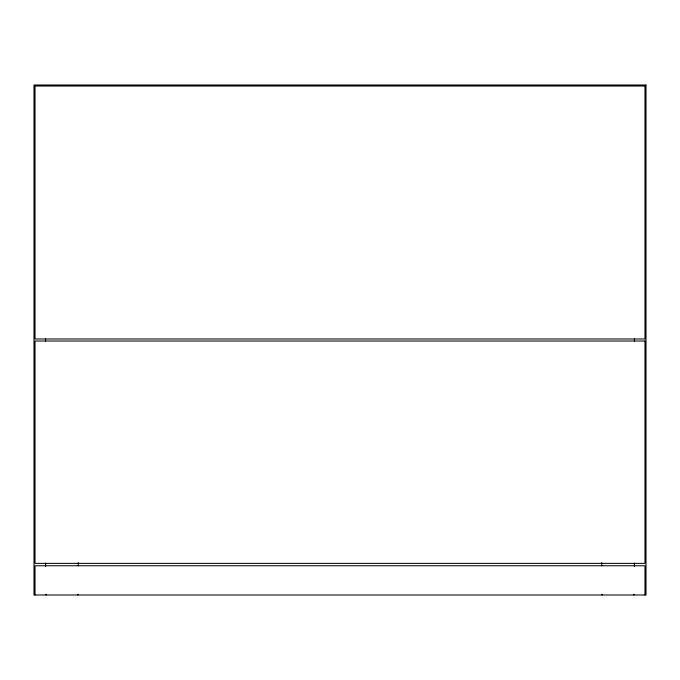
<?xml version="1.0" encoding="UTF-8"?>
<svg xmlns="http://www.w3.org/2000/svg" width="680" height="680" viewBox="0 0 680 680"><rect width="100%" height="100%" fill="white"/><g stroke="black" fill="none" stroke-linecap="round" stroke-linejoin="round"><path stroke-width="1.02" d="M78.276 594.32L77.622 595L77.622 594.32M634.44 594.32L633.785 595L633.785 594.32M601.723 594.32L602.378 595L602.378 594.32M45.56 594.32L46.214 595L46.214 594.32M644.98 595L644.98 565.76L35.02 565.76L35.02 595M634.44 338.938L634.44 341.062M634.44 563.125L634.44 566.312M601.723 562.572L601.723 565.76M78.276 562.572L78.276 565.76M45.56 338.938L45.56 341.062M45.56 563.125L45.56 566.312M646 85L34 85L34 595L646 595L646 85M644.98 86.02L35.02 86.02L35.02 338.98L644.98 338.98L644.98 86.02M644.98 341.02L35.02 341.02L35.02 563.38L644.98 563.38L644.98 341.02"/></g></svg>
